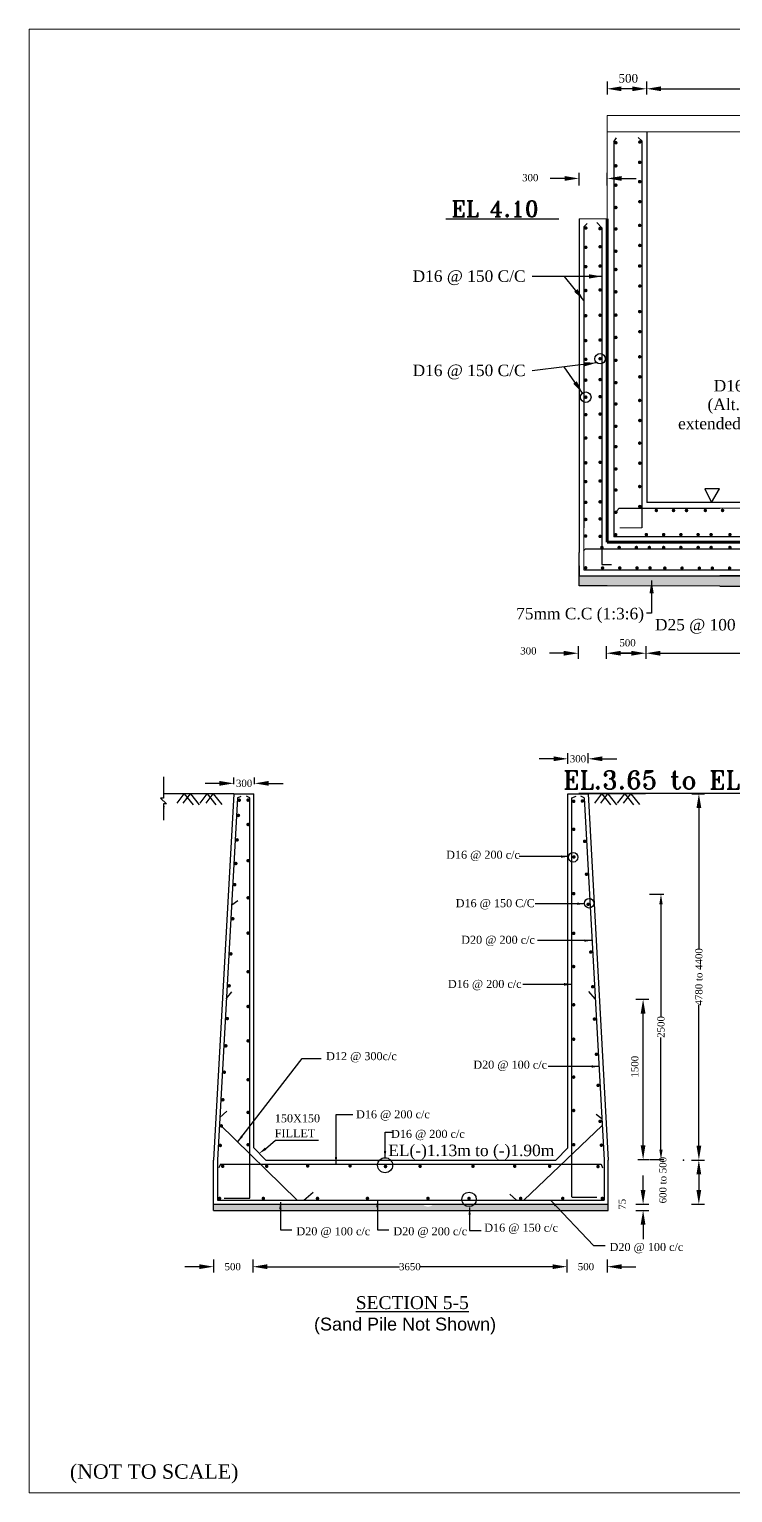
# Model space of a CAD drawing. Extents: x -545075 to 1728153, y -708141 to -305611.
# Drawn here: x 532298 to 556759, y -656461 to -605566 of the extents above; entities that cross this region are included whole.
import ezdxf

# ---------------------------------------------------------------- set-up
doc = ezdxf.new("R2010")
doc.units = 0
doc.header["$MEASUREMENT"] = 0
doc.layers.get('0').update_dxf_attribs({"linetype": 'CONTINUOUS'})
doc.layers.get('DEFPOINTS').update_dxf_attribs({"linetype": 'CONTINUOUS'})
doc.layers.add('LINE', color=7, linetype='CONTINUOUS')
doc.layers.add('TEXT', color=7, linetype='CONTINUOUS')
doc.layers.add('Other line', color=7, linetype='CONTINUOUS', lineweight=15)
doc.layers.add('Text 20', color=7, linetype='CONTINUOUS', lineweight=15)
doc.styles.add('BIG', font='ROMANT.SHX')
doc.styles.get("Standard").update_dxf_attribs({"font": 'times.ttf', "height": 250})
doc.dimstyles.new('3', dxfattribs={"dimtxt": 225, "dimasz": 350, "dimexe": 100, "dimexo": 25, "dimgap": 9, "dimtad": 0, "dimdec": 0, "dimzin": 0, "dimdsep": 46, "dimtxsty": 'Standard', "dimcen": 0, "dimclrt": 256, "dimadec": 0, "dimazin": 0, "dimtfac": 1, "dimtdec": 0, "dimtofl": 0, "dimtmove": 2, "dimatfit": 3, "dimfxl": 1, "dimtolj": 1, "dimtzin": 0, "dimarcsym": 0})
doc.dimstyles.new('ISO-25', dxfattribs={"dimtxt": 2.5, "dimasz": 2.5, "dimexe": 1.25, "dimexo": 0.625, "dimtad": 1, "dimtxsty": 'Standard', "dimcen": 2.5, "dimadec": 0, "dimazin": 0, "dimtfac": 1, "dimtmove": 0, "dimatfit": 3, "dimfxl": 1, "dimarcsym": 0})

# ---------------------------------------------------------------- blocks, each defined once
blk = doc.blocks.new('*D434')
at = {"layer": 'DEFPOINTS', "color": 0, "lineweight": -2}
for p in [(553379, -646430), (553379, -646640), (553642, -646430)]:
    blk.add_point(p, dxfattribs=at)
at = {"layer": 'LINE', "color": 7, "lineweight": -2}
for p, q in [((553642, -645930), (553642, -645430)), ((553392, -646430), (553842, -646430)), ((553392, -646640), (553842, -646640)), ((553642, -647140), (553642, -647640))]:
    blk.add_line(p, q, dxfattribs=at)
for points in [[(553558, -645930), (553725, -645930), (553642, -646430)], [(553558, -647140), (553725, -647140), (553642, -646640)]]:
    blk.add_solid(points, dxfattribs=at)
at = {"layer": 'LINE', "color": 7, "insert": (552915, -646430), "char_height": 250, "attachment_point": 5, "rotation": 90}
blk.add_mtext('\\A1;75', dxfattribs=at)
blk = doc.blocks.new('*D435')
at = {"layer": 'DEFPOINTS', "color": 0, "lineweight": -2}
for p in [(555043, -644890), (555002, -646430), (555580, -646430)]:
    blk.add_point(p, dxfattribs=at)
at = {"layer": 'LINE', "color": 7, "lineweight": -2}
for p, q in [((555330, -644890), (555780, -644890)), ((555580, -645390), (555580, -645930)), ((555330, -646430), (555780, -646430))]:
    blk.add_line(p, q, dxfattribs=at)
for points in [[(555497, -645390), (555663, -645390), (555580, -644890)], [(555497, -645930), (555663, -645930), (555580, -646430)]]:
    blk.add_solid(points, dxfattribs=at)
at = {"layer": 'LINE', "color": 7, "insert": (554330, -645590), "char_height": 250, "attachment_point": 5, "rotation": 90}
blk.add_mtext('\\A1;600 to 500', dxfattribs=at)
blk = doc.blocks.new('*D436')
at = {"layer": 'DEFPOINTS', "color": 0, "lineweight": -2}
for p in [(540072, -648334), (550992, -648334), (550992, -648599)]:
    blk.add_point(p, dxfattribs=at)
at = {"layer": 'LINE', "color": 7, "lineweight": -2}
for p, q in [((540072, -648349), (540072, -648799)), ((550992, -648349), (550992, -648799)), ((540572, -648599), (545168, -648599)), ((550492, -648599), (545896, -648599))]:
    blk.add_line(p, q, dxfattribs=at)
for points in [[(540572, -648516), (540572, -648683), (540072, -648599)], [(550492, -648516), (550492, -648683), (550992, -648599)]]:
    blk.add_solid(points, dxfattribs=at)
at = {"layer": 'LINE', "color": 7, "insert": (545532, -648599), "char_height": 250, "attachment_point": 5}
blk.add_mtext('\\A1;3650', dxfattribs=at)
blk = doc.blocks.new('*D437')
at = {"layer": 'DEFPOINTS', "color": 0, "lineweight": -2}
for p in [(554973, -632150), (555582, -632150), (554973, -644890)]:
    blk.add_point(p, dxfattribs=at)
at = {"layer": 'LINE', "color": 7, "lineweight": -2}
for p, q in [((555332, -632150), (555782, -632150)), ((555582, -632650), (555582, -637547)), ((555582, -644390), (555582, -639494)), ((555332, -644890), (555782, -644890))]:
    blk.add_line(p, q, dxfattribs=at)
for points in [[(555499, -632650), (555665, -632650), (555582, -632150)], [(555499, -644390), (555665, -644390), (555582, -644890)]]:
    blk.add_solid(points, dxfattribs=at)
at = {"layer": 'LINE', "color": 7, "insert": (555582, -638520), "char_height": 250, "attachment_point": 5, "rotation": 90}
blk.add_mtext('\\A1;4780 to 4400', dxfattribs=at)
blk = doc.blocks.new('*D438')
at = {"layer": 'DEFPOINTS', "color": 0, "lineweight": -2}
for p in [(552896, -639301), (553642, -639301), (553449, -644877)]:
    blk.add_point(p, dxfattribs=at)
at = {"layer": 'LINE', "color": 7, "lineweight": -2}
for p, q in [((553392, -639301), (553842, -639301)), ((553642, -644377), (553642, -639801)), ((553454, -644877), (553842, -644877))]:
    blk.add_line(p, q, dxfattribs=at)
for points in [[(553558, -639801), (553725, -639801), (553642, -639301)], [(553558, -644377), (553725, -644377), (553642, -644877)]]:
    blk.add_solid(points, dxfattribs=at)
at = {"layer": 'LINE', "color": 7, "insert": (553355, -641645), "char_height": 250, "attachment_point": 5, "rotation": 90}
blk.add_mtext('\\A1;1500', dxfattribs=at)
blk = doc.blocks.new('*D439')
at = {"layer": 'DEFPOINTS', "color": 0, "lineweight": -2}
for p in [(551728, -630937), (551028, -631114), (551728, -631097)]:
    blk.add_point(p, dxfattribs=at)
at = {"layer": 'LINE', "color": 7, "lineweight": -2}
for p, q in [((550528, -630937), (550028, -630937)), ((551028, -631109), (551028, -630737)), ((551728, -631092), (551728, -630737)), ((552228, -630937), (552728, -630937))]:
    blk.add_line(p, q, dxfattribs=at)
for points in [[(550528, -630853), (550528, -631020), (551028, -630937)], [(552228, -630853), (552228, -631020), (551728, -630937)]]:
    blk.add_solid(points, dxfattribs=at)
at = {"layer": 'LINE', "color": 7, "insert": (551378, -630937), "char_height": 250, "attachment_point": 5}
blk.add_mtext('\\A1;300', dxfattribs=at)
blk = doc.blocks.new('*D440')
at = {"layer": 'DEFPOINTS', "color": 0, "lineweight": -2}
for p in [(539411, -631822), (540126, -631791), (540126, -631822)]:
    blk.add_point(p, dxfattribs=at)
at = {"layer": 'LINE', "color": 7, "lineweight": -2}
for p, q in [((539411, -631817), (539411, -631591)), ((540126, -631817), (540126, -631591)), ((538911, -631791), (538411, -631791)), ((540626, -631791), (541126, -631791))]:
    blk.add_line(p, q, dxfattribs=at)
for points in [[(538911, -631707), (538911, -631874), (539411, -631791)], [(540626, -631707), (540626, -631874), (540126, -631791)]]:
    blk.add_solid(points, dxfattribs=at)
at = {"layer": 'LINE', "color": 7, "insert": (539768, -631791), "char_height": 250, "attachment_point": 5}
blk.add_mtext('\\A1;300', dxfattribs=at)
blk = doc.blocks.new('*D441')
at = {"layer": 'DEFPOINTS', "color": 0, "lineweight": -2}
for p in [(538708, -648101), (540072, -648101), (538708, -648599)]:
    blk.add_point(p, dxfattribs=at)
at = {"layer": 'LINE', "color": 7, "lineweight": -2}
for p, q in [((538708, -648349), (538708, -648799)), ((540072, -648349), (540072, -648799)), ((538208, -648599), (537708, -648599)), ((540572, -648599), (541072, -648599))]:
    blk.add_line(p, q, dxfattribs=at)
for points in [[(538208, -648516), (538208, -648683), (538708, -648599)], [(540572, -648516), (540572, -648683), (540072, -648599)]]:
    blk.add_solid(points, dxfattribs=at)
at = {"layer": 'LINE', "color": 7, "insert": (539372, -648599), "char_height": 250, "attachment_point": 5}
blk.add_mtext('\\A1;500 ', dxfattribs=at)
blk = doc.blocks.new('*D442')
at = {"layer": 'DEFPOINTS', "color": 0, "lineweight": -2}
for p in [(550992, -648101), (552392, -648171), (550992, -648599)]:
    blk.add_point(p, dxfattribs=at)
at = {"layer": 'LINE', "color": 7, "lineweight": -2}
for p, q in [((550992, -648349), (550992, -648799)), ((552392, -648349), (552392, -648799)), ((550492, -648599), (549992, -648599)), ((552892, -648599), (553392, -648599))]:
    blk.add_line(p, q, dxfattribs=at)
for points in [[(550492, -648516), (550492, -648683), (550992, -648599)], [(552892, -648516), (552892, -648683), (552392, -648599)]]:
    blk.add_solid(points, dxfattribs=at)
at = {"layer": 'LINE', "color": 7, "insert": (551655, -648599), "char_height": 250, "attachment_point": 5}
blk.add_mtext('\\A1;500 ', dxfattribs=at)
blk = doc.blocks.new('*D443')
at = {"layer": 'DEFPOINTS', "color": 0, "lineweight": -2}
for p in [(565542, -622029), (553738, -626931), (553738, -627266)]:
    blk.add_point(p, dxfattribs=at)
at = {"layer": 'LINE', "color": 7, "lineweight": -2}
for p, q in [((553738, -627016), (553738, -627466)), ((565542, -627016), (565542, -627466)), ((554238, -627266), (559021, -627266)), ((565042, -627266), (559721, -627266))]:
    blk.add_line(p, q, dxfattribs=at)
for points in [[(554238, -627182), (554238, -627349), (553738, -627266)], [(565042, -627182), (565042, -627349), (565542, -627266)]]:
    blk.add_solid(points, dxfattribs=at)
at = {"layer": 'LINE', "color": 7, "insert": (559371, -627266), "char_height": 250, "attachment_point": 5}
blk.add_mtext('\\A1;1500', dxfattribs=at)
blk = doc.blocks.new('*D444')
at = {"layer": 'DEFPOINTS', "color": 0, "lineweight": -2}
for p in [(552363, -626931), (553738, -626931), (552363, -627266)]:
    blk.add_point(p, dxfattribs=at)
at = {"layer": 'LINE', "color": 7, "lineweight": -2}
for p, q in [((552363, -627016), (552363, -627466)), ((553738, -627016), (553738, -627466)), ((553238, -627266), (552863, -627266))]:
    blk.add_line(p, q, dxfattribs=at)
for points in [[(552863, -627182), (552863, -627349), (552363, -627266)], [(553238, -627182), (553238, -627349), (553738, -627266)]]:
    blk.add_solid(points, dxfattribs=at)
at = {"layer": 'LINE', "color": 7, "insert": (553102, -626903), "char_height": 250, "attachment_point": 5}
blk.add_mtext('\\A1;500', dxfattribs=at)
blk = doc.blocks.new('*D449')
at = {"layer": 'DEFPOINTS', "color": 0, "lineweight": -2}
for p in [(552388, -607301), (552388, -607636), (553763, -607301)]:
    blk.add_point(p, dxfattribs=at)
at = {"layer": 'LINE', "color": 7, "lineweight": -2}
for p, q in [((552388, -607386), (552388, -607836)), ((553263, -607636), (552888, -607636)), ((553763, -607386), (553763, -607836))]:
    blk.add_line(p, q, dxfattribs=at)
for points in [[(552888, -607553), (552888, -607719), (552388, -607636)], [(553263, -607553), (553263, -607719), (553763, -607636)]]:
    blk.add_solid(points, dxfattribs=at)
at = {"layer": 'LINE', "color": 7, "insert": (553127, -607273), "char_height": 250, "attachment_point": 5}
blk.add_mtext('\\A1;{\\H1.2x;500}', dxfattribs=at)
blk = doc.blocks.new('*D452')
at = {"layer": 'DEFPOINTS', "color": 0, "lineweight": -2}
for p in [(551384, -624562), (552363, -624562), (551384, -627266)]:
    blk.add_point(p, dxfattribs=at)
at = {"layer": 'LINE', "color": 7, "lineweight": -2}
for p, q in [((551384, -627016), (551384, -627466)), ((552363, -627016), (552363, -627466)), ((550884, -627266), (550384, -627266)), ((552863, -627266), (553363, -627266))]:
    blk.add_line(p, q, dxfattribs=at)
for points in [[(550884, -627182), (550884, -627349), (551384, -627266)], [(552863, -627182), (552863, -627349), (552363, -627266)]]:
    blk.add_solid(points, dxfattribs=at)
at = {"layer": 'LINE', "color": 7, "insert": (549654, -627186), "char_height": 250, "attachment_point": 5}
blk.add_mtext('\\A1;300', dxfattribs=at)
blk = doc.blocks.new('*D453')
at = {"layer": 'DEFPOINTS', "color": 0, "lineweight": -2}
for p in [(551415, -610754), (551415, -611976), (552398, -611976)]:
    blk.add_point(p, dxfattribs=at)
at = {"layer": 'LINE', "color": 7, "lineweight": -2}
for p, q in [((551415, -611004), (551415, -610554)), ((552398, -611004), (552398, -610554)), ((550915, -610754), (550415, -610754)), ((552898, -610754), (553398, -610754))]:
    blk.add_line(p, q, dxfattribs=at)
for points in [[(550915, -610670), (550915, -610837), (551415, -610754)], [(552898, -610670), (552898, -610837), (552398, -610754)]]:
    blk.add_solid(points, dxfattribs=at)
at = {"layer": 'LINE', "color": 7, "insert": (549718, -610728), "char_height": 250, "attachment_point": 5}
blk.add_mtext('\\A1;300', dxfattribs=at)
blk = doc.blocks.new('*D563')
at = {"layer": 'DEFPOINTS', "color": 0, "linetype": 'ByBlock', "lineweight": -2}
for p in [(553842, -635647), (554264, -635647), (553842, -644877)]:
    blk.add_point(p, dxfattribs=at)
at = {"layer": 'LINE', "color": 0, "linetype": 'ByBlock', "lineweight": -2}
for p, q in [((553867, -635647), (554364, -635647)), ((554264, -635997), (554264, -639894)), ((554264, -644527), (554264, -640630)), ((553867, -644877), (554364, -644877))]:
    blk.add_line(p, q, dxfattribs=at)
for points in [[(554206, -635997), (554322, -635997), (554264, -635647)], [(554206, -644527), (554322, -644527), (554264, -644877)]]:
    blk.add_solid(points, dxfattribs=at)
at = {"layer": 'LINE', "linetype": 'ByBlock', "lineweight": -2, "insert": (554264, -640262), "char_height": 250, "attachment_point": 5, "rotation": 90}
blk.add_mtext('\\A1;2500', dxfattribs=at)

msp = doc.modelspace()

# ---------------------------------------------------------------- hatches: boundary and pattern name
at = {"layer": 'LINE'}
h = msp.add_hatch(dxfattribs=at)
h.set_pattern_fill('AR-CONC', color=0, scale=56, style=0)
h.set_pattern_definition([(50, (306262.07, 41402.52), (401.6657, -35.1412), [42, -462]), (355, (306262.07, 41402.5), (-77.70075, 421.2276), [33.6, -369.6]), (100.4514, (306295.54, 41399.6), (323.96525, 386.08614), [35.6945, -392.63958]), (46.1842, (306262.07, 41514.5), (597.655, -92.69065), [63, -693]), (96.6356, (306311.9, 41506.8), (523.4111, 545.506), [53.54176, -588.9593]), (351.1842, (306262.07, 41514.5), (523.4107, 545.5064), [50.4, -554.4]), (21, (306318.07, 41486.52), (334.26795, -225.46658), [42, -462]), (326, (306318.07, 41486.5), (136.25659, 406.08403), [33.6, -369.6]), (71.4514, (306345.92, 41467.73), (470.52467, 180.61708), [35.6945, -392.63958]), (37.5, (306262.07, 41402.52), (6.80952, 186.420558), [0, -365.12, 0, -375.2, 0, -371]), (7.5, (306262.07, 41402.52), (147.31894, 220.87056), [0, -213.92, 0, -356.72, 0, -141.4]), (327.5, (306137.19, 41402.52), (298.940564, -12.630728), [0, -140, 0, -436.8, 0, -579.6]), (317.5, (306081.2, 41402.52), (326.584255, 56.05879), [0, -182, 0, -290.08, 0, -411.6])])
h.paths.add_polyline_path([(551414.769, -624580.672), (551414.769, -624919.959), (551600.339, -624919.959), (552398.262, -624919.959), (556310.523, -624930.651), (565874.288, -624944.557), (566054.539, -624945.05), (566852.461, -624945.05), (566852.461, -624580.672)])
h = msp.add_hatch(dxfattribs=at)
h.set_pattern_fill('AR-CONC', color=0, scale=56, style=0)
h.set_pattern_definition([(50, (-283159.76, 515852.8), (401.6657, -35.141196), [42, -462]), (355, (-283159.76, 515852.8), (-77.70075, 421.2276), [33.6, -369.6]), (100.4514, (-283126.3, 515849.9), (323.96525, 386.08614), [35.69451, -392.63958]), (46.1842, (-283159.76, 515964.8), (597.65499, -92.69065), [63, -693]), (96.6356, (-283109.96, 515957.1), (523.41112, 545.506), [53.54176, -588.95928]), (351.1842, (-283159.76, 515964.8), (523.4107, 545.50642), [50.4, -554.4]), (21, (-283103.76, 515936.8), (334.26795, -225.46658), [42, -462]), (326, (-283103.76, 515936.8), (136.25659, 406.08403), [33.6, -369.6]), (71.4514, (-283075.9, 515918.03), (470.52467, 180.61708), [35.69451, -392.63958]), (37.5, (-283159.76, 515852.81), (6.809519, 186.420558), [0, -365.12, 0, -375.2, 0, -371]), (7.5, (-283159.76, 515852.81), (147.31894, 220.87056), [0, -213.92, 0, -356.72, 0, -141.4]), (327.5, (-283284.64, 515852.81), (298.940564, -12.630728), [0, -140, 0, -436.8, 0, -579.6]), (317.5, (-283340.64, 515852.81), (326.584255, 56.05879), [0, -182, 0, -290.08, 0, -411.6])])
h.paths.add_polyline_path([(552428.221, -646430.45), (546348.047, -646430.45, -0.43765025), (545977.831, -646430.45), (538708.221, -646430.45), (538708.221, -646640.45), (552428.221, -646640.45)])

# ---------------------------------------------------------------- linework, layer by layer
at = {"color": 7, "linetype": 'ByBlock', "lineweight": 20}
msp.add_lwpolyline([(532297.944, -656460.609), (532297.944, -605565.962), (604270.172, -605565.962), (604270.172, -656460.609), (532297.944, -656460.609)], close=True, dxfattribs=at)
at = {"linetype": 'ByBlock'}
msp.add_lwpolyline([(556023.55, -622020.614), (556293.55, -621550.614), (555783.55, -621550.614), (556023.55, -622020.614)], dxfattribs=at)
at = {"layer": 'LINE', "color": 7}
for p, q in [((553763.262, -607385.906), (553763.262, -607835.906)), ((554263.262, -607635.906), (558890.525, -607635.906))]:
    msp.add_line(p, q, dxfattribs=at)
at = {"layer": 'LINE'}
for p, q in [((553773.262, -609136.77), (553773.262, -622028.942)), ((552627.98, -609482.179), (552627.98, -623213.942)), ((553594.982, -609451.22), (553594.982, -622909.612)), ((546779.471, -612154.556), (550706.572, -612154.556)), ((551414.769, -612154.556), (551414.769, -623763.336)), ((551414.769, -612154.556), (551414.769, -622021.847)), ((551584.273, -612432.296), (551584.273, -622906.613)), ((552208.262, -612471.52), (552208.262, -624180)), ((556310.523, -622226.806), (552798.804, -622232.594)), ((559798.523, -622028.942), (553773.262, -622028.942)), ((556310.523, -622028.942), (553773.262, -622028.942)), ((560863.524, -622225.354), (556310.523, -622226.806)), ((581066.785, -623213.942), (552627.98, -623213.942)), ((556310.523, -623213.942), (552627.98, -623213.942)), ((551623.953, -623650.275), (551567.468, -623705.919)), ((556310.523, -623650.275), (551623.953, -623650.275)), ((581981.586, -623650.275), (555250.318, -623650.275)), ((551414.769, -624224.672), (551414.769, -624563.959)), ((551584.273, -624368.027), (582044.958, -624368.027)), ((552208.262, -624180), (552545.523, -624180)), ((565874.288, -624588.557), (556310.523, -624574.651))]:
    msp.add_line(p, q, dxfattribs=at)
at = {"layer": 'LINE', "color": 0}
for p, q in [((552627.98, -609482.179), (552719.893, -609341.782)), ((553594.982, -609451.22), (553476.171, -609328.557)), ((552208.262, -612471.52), (552031.03, -612288.542)), ((556310.523, -624930.651), (552398.262, -624919.959)), ((556310.523, -624930.651), (582234.958, -624945.05)), ((536966.967, -631565.697), (536966.967, -632255.82)), ((536966.967, -631620.09), (536966.967, -632310.213)), ((536966.967, -632310.213), (536863.251, -632310.213)), ((536863.251, -632310.213), (537070.684, -632497.363)), ((539408.221, -632150.45), (536966.967, -632152.328)), ((536966.967, -632497.363), (536966.967, -633014.955)), ((537070.684, -632497.363), (536966.967, -632497.363)), ((536966.967, -632551.756), (536966.967, -633069.349)), ((536975.815, -632589.737), (536975.815, -632602.973)), ((537439.89, -632482.089), (537689.054, -632151.772)), ((537649.933, -632481.927), (537899.097, -632151.611)), ((537689.054, -632151.772), (537991.49, -632532.489)), ((537899.097, -632151.611), (538201.533, -632532.327)), ((538235.126, -632481.477), (538484.29, -632151.161)), ((538445.169, -632481.315), (538694.333, -632150.999)), ((538484.29, -632151.161), (538786.726, -632531.877)), ((538694.333, -632150.999), (538996.769, -632531.715)), ((539408.221, -632150.45), (538708.221, -644890.45)), ((539540.74, -632290.45), (538848.01, -644898.131)), ((539408.221, -632150.45), (540108.221, -632150.45)), ((539540.74, -632290.45), (539662.947, -632238.135)), ((539968.221, -632290.45), (539848.538, -632232.835)), ((539968.221, -646215.82), (539968.221, -632290.45)), ((540108.221, -644470.45), (540108.221, -632150.45)), ((551028.221, -644470.45), (551028.221, -632150.45)), ((551028.221, -632150.45), (551728.221, -632150.45)), ((551168.221, -632290.45), (551311.828, -632237.431)), ((551168.221, -646185.338), (551168.221, -632290.45)), ((560637.04, -632148.819), (551403.126, -632148.819)), ((551595.702, -632290.45), (551480.279, -632240.29)), ((551595.702, -632290.45), (552288.432, -644898.131)), ((551728.221, -632150.45), (552428.221, -644890.45)), ((553730.062, -632150.535), (551745.449, -632150.535)), ((551960.065, -632482.089), (552209.228, -632151.772)), ((552170.108, -632481.927), (552419.271, -632151.611)), ((552209.228, -632151.772), (552511.665, -632532.489)), ((552419.271, -632151.611), (552721.708, -632532.327)), ((552755.301, -632481.477), (553004.464, -632151.161)), ((552965.344, -632481.315), (553214.507, -632150.999)), ((553004.464, -632151.161), (553306.901, -632531.877)), ((553214.507, -632150.999), (553516.944, -632531.715)), ((536975.815, -632644.13), (536975.815, -632657.367)), ((539149.948, -639289.76), (539340.111, -639039.606)), ((550892.202, -638781.391), (549936.626, -638781.391)), ((551972.546, -639280.947), (551757.556, -639031.645)), ((538929.672, -643411.889), (539162.817, -643193.937)), ((552209.27, -643457.379), (552014.652, -643303.291)), ((538916.958, -643643.293), (541611.145, -646290.45)), ((552222.311, -643694.724), (549498.598, -646290.45)), ((540516.191, -644498.765), (540858.739, -644204.201)), ((540858.739, -644204.201), (542358.057, -644204.201)), ((540108.221, -644470.45), (540528.221, -644890.45)), ((551028.221, -644470.45), (550608.221, -644890.45)), ((538708.221, -646640.45), (538708.221, -644890.45)), ((538848.01, -644898.131), (538848.01, -646290.45)), ((538942.051, -645030.45), (538891.443, -645162.102)), ((538942.051, -645030.45), (552182.938, -645030.45)), ((540528.221, -644890.45), (550608.221, -644890.45)), ((552182.938, -645030.45), (552232.609, -645156.541)), ((552288.432, -644898.131), (552288.432, -646290.45)), ((552428.221, -646640.45), (552428.221, -644890.45)), ((538848.01, -646290.45), (552288.432, -646290.45)), ((539074.599, -646215.82), (539968.221, -646215.82)), ((541850.352, -646290.45), (542166.419, -646009.766)), ((549236.752, -646290.45), (549012.839, -646080.151)), ((551170.049, -646185.338), (552027.738, -646185.338)), ((538708.221, -646430.45), (552428.221, -646430.45)), ((538708.221, -646640.45), (552428.221, -646640.45))]:
    msp.add_line(p, q, dxfattribs=at)
at = {"layer": 'LINE', "color": 0, "linetype": 'ByBlock', "lineweight": -2}
for p, q in [((551414.769, -624919.959), (551414.769, -624580.672)), ((552398.262, -624919.959), (551414.769, -624919.959)), ((539336.372, -636009.952), (539545.842, -635860))]:
    msp.add_line(p, q, dxfattribs=at)
at = {"layer": 'LINE', "color": 0, "const_width": 60.48}
for points in [[(552664.576, -609512.162, 1), (552725.056, -609512.162, 1)], [(553497.979, -609488.043, 1), (553558.459, -609488.043, 1)], [(553493.024, -610193.517, 1), (553553.504, -610193.517, 1)], [(552665.247, -610315.085, 1), (552725.727, -610315.085, 1)], [(552665.247, -610987.385, 1), (552725.727, -610987.385, 1)], [(553493.024, -610865.817, 1), (553553.504, -610865.817, 1)], [(552664.576, -611763.394, 1), (552725.056, -611763.394, 1)], [(553497.979, -611562.267, 1), (553558.459, -611562.267, 1)], [(551620.905, -612477.879, 1), (551681.385, -612477.879, 1)], [(552110.522, -612500.432, 1), (552171.002, -612500.432, 1)], [(552665.247, -612508.948, 1), (552725.727, -612508.948, 1)], [(553493.024, -612387.379, 1), (553553.504, -612387.379, 1)], [(551618.939, -613148.931, 1), (551679.419, -613148.931, 1)], [(552116.41, -613129.296, 1), (552176.89, -613129.296, 1)], [(552664.576, -613284.957, 1), (552725.056, -613284.957, 1)], [(553497.979, -613083.83, 1), (553558.459, -613083.83, 1)], [(551618.939, -613819.931, 1), (551679.419, -613819.931, 1)], [(552116.41, -613800.296, 1), (552176.89, -613800.296, 1)], [(553493.024, -613799.273, 1), (553553.504, -613799.273, 1)], [(552665.247, -613920.841, 1), (552725.727, -613920.841, 1)], [(551618.939, -614650.436, 1), (551679.419, -614650.436, 1)], [(552116.41, -614630.8, 1), (552176.89, -614630.8, 1)], [(552664.576, -614696.85, 1), (552725.056, -614696.85, 1)], [(553497.979, -614495.723, 1), (553558.459, -614495.723, 1)], [(551618.939, -615529.951, 1), (551679.419, -615529.951, 1)], [(552116.41, -615510.316, 1), (552176.89, -615510.316, 1)], [(552665.247, -615506.909, 1), (552725.727, -615506.909, 1)], [(553493.024, -615385.341, 1), (553553.504, -615385.341, 1)], [(551618.939, -616391.683, 1), (551679.419, -616391.683, 1)], [(552116.41, -616372.047, 1), (552176.89, -616372.047, 1)], [(552664.576, -616282.918, 1), (552725.056, -616282.918, 1)], [(553497.979, -616081.791, 1), (553558.459, -616081.791, 1)], [(551618.939, -617043.474, 1), (551679.419, -617043.474, 1)], [(552116.41, -617023.838, 1), (552176.89, -617023.838, 1)], [(552665.247, -617078.423, 1), (552725.727, -617078.423, 1)], [(553493.024, -616956.855, 1), (553553.504, -616956.855, 1)], [(551618.939, -617767.661, 1), (551679.419, -617767.661, 1)], [(552116.41, -617748.026, 1), (552176.89, -617748.026, 1)], [(552664.576, -617854.433, 1), (552725.056, -617854.433, 1)], [(553497.979, -617653.305, 1), (553558.459, -617653.305, 1)], [(551618.939, -618360.86, 1), (551679.419, -618360.86, 1)], [(552116.41, -618341.224, 1), (552176.89, -618341.224, 1)], [(552665.247, -618596.368, 1), (552725.727, -618596.368, 1)], [(553493.024, -618474.8, 1), (553553.504, -618474.8, 1)], [(551618.939, -618968.948, 1), (551679.419, -618968.948, 1)], [(552116.41, -618949.313, 1), (552176.89, -618949.313, 1)], [(552664.576, -619372.377, 1), (552725.056, -619372.377, 1)], [(553497.979, -619171.25, 1), (553558.459, -619171.25, 1)], [(551618.939, -619782.154, 1), (551679.419, -619782.154, 1)], [(552116.41, -619762.518, 1), (552176.89, -619762.518, 1)], [(552665.247, -620081.072, 1), (552725.727, -620081.072, 1)], [(553493.024, -619959.504, 1), (553553.504, -619959.504, 1)], [(551618.939, -620643.885, 1), (551679.419, -620643.885, 1)], [(552116.41, -620624.249, 1), (552176.89, -620624.249, 1)], [(552664.576, -620857.081, 1), (552725.056, -620857.081, 1)], [(553497.979, -620655.954, 1), (553558.459, -620655.954, 1)], [(551618.939, -621295.676, 1), (551679.419, -621295.676, 1)], [(552116.41, -621276.04, 1), (552176.89, -621276.04, 1)], [(553493.024, -621468.378, 1), (553553.504, -621468.378, 1)], [(552665.247, -621589.946, 1), (552725.727, -621589.946, 1)], [(551618.939, -622019.863, 1), (551679.419, -622019.863, 1)], [(552116.41, -622000.228, 1), (552176.89, -622000.228, 1)], [(552664.576, -622365.956, 1), (552725.056, -622365.956, 1)], [(553497.979, -622164.829, 1), (553558.459, -622164.829, 1)], [(554070.634, -622300.529, 1), (554131.114, -622300.529, 1)], [(554670.481, -622300.529, 1), (554730.961, -622300.529, 1)], [(555121.943, -622300.529, 1), (555182.423, -622300.529, 1)], [(555775.46, -622300.529, 1), (555835.94, -622300.529, 1)], [(556375.306, -622300.529, 1), (556435.786, -622300.529, 1)], [(551618.939, -622613.062, 1), (551679.419, -622613.062, 1)], [(552116.41, -622593.426, 1), (552176.89, -622593.426, 1)], [(551613.431, -623189.037, 1), (551673.911, -623189.037, 1)], [(552116.41, -623201.515, 1), (552176.89, -623201.515, 1)], [(552661.409, -623145.48, 1), (552721.889, -623145.48, 1)], [(553726.067, -623139.68, 1), (553786.547, -623139.68, 1)], [(554325.914, -623139.68, 1), (554386.394, -623139.68, 1)], [(554925.76, -623139.68, 1), (554986.24, -623139.68, 1)], [(555525.607, -623139.68, 1), (555586.087, -623139.68, 1)], [(555977.069, -623139.68, 1), (556037.549, -623139.68, 1)], [(556630.586, -623139.68, 1), (556691.066, -623139.68, 1)], [(552179.585, -623588.589, 1), (552240.065, -623588.589, 1)], [(552779.432, -623588.589, 1), (552839.912, -623588.589, 1)], [(553379.278, -623588.589, 1), (553439.758, -623588.589, 1)], [(553830.74, -623588.589, 1), (553891.22, -623588.589, 1)], [(554325.914, -623588.589, 1), (554386.394, -623588.589, 1)], [(554925.76, -623588.589, 1), (554986.24, -623588.589, 1)], [(555525.607, -623588.589, 1), (555586.087, -623588.589, 1)], [(555977.069, -623588.589, 1), (556037.549, -623588.589, 1)], [(556630.586, -623588.589, 1), (556691.066, -623588.589, 1)], [(551616.491, -624295.393, 1), (551676.971, -624295.393, 1)], [(552201.491, -624300.393, 1), (552261.971, -624300.393, 1)], [(552801.337, -624300.393, 1), (552861.817, -624300.393, 1)], [(553401.184, -624300.393, 1), (553461.664, -624300.393, 1)], [(553852.646, -624300.393, 1), (553913.126, -624300.393, 1)], [(554366.914, -624307.332, 1), (554427.394, -624307.332, 1)], [(554966.76, -624307.332, 1), (555027.24, -624307.332, 1)], [(555566.607, -624307.332, 1), (555627.087, -624307.332, 1)], [(556018.069, -624307.332, 1), (556078.549, -624307.332, 1)], [(556619.637, -624307.332, 1), (556680.117, -624307.332, 1)], [(539570.12, -632377.138, 1), (539630.6, -632377.138, 1)], [(539876.838, -632373.764, 1), (539937.318, -632373.764, 1)], [(551199.06, -632414.843, 1), (551259.54, -632414.843, 1)], [(551501.852, -632405.521, 1), (551562.332, -632405.521, 1)], [(539541.03, -632906.576, 1), (539601.51, -632906.576, 1)], [(539876.838, -633221.579, 1), (539937.318, -633221.579, 1)], [(551199.06, -633389.539, 1), (551259.54, -633389.539, 1)], [(539495.801, -633757.286, 1), (539556.281, -633757.286, 1)], [(551580.752, -633806.746, 1), (551641.232, -633806.746, 1)], [(539450.776, -634576.754, 1), (539511.256, -634576.754, 1)], [(539876.838, -634479.757, 1), (539937.318, -634479.757, 1)], [(551206.318, -634349.797, 1), (551266.798, -634349.797, 1)], [(551643.657, -634951.613, 1), (551704.137, -634951.613, 1)], [(539410.26, -635314.139, 1), (539470.74, -635314.139, 1)], [(551199.06, -635625.776, 1), (551259.54, -635625.776, 1)], [(539876.838, -635771.065, 1), (539937.318, -635771.065, 1)], [(551701.245, -635999.724, 1), (551761.725, -635999.724, 1)], [(539345.089, -636500.251, 1), (539405.569, -636500.251, 1)], [(539876.838, -636999.213, 1), (539937.318, -636999.213, 1)], [(551199.06, -637006.596, 1), (551259.54, -637006.596, 1)], [(539278.015, -637720.999, 1), (539338.495, -637720.999, 1)], [(551792.317, -637657.218, 1), (551852.797, -637657.218, 1)], [(551199.06, -638160.786, 1), (551259.54, -638160.786, 1)], [(539876.838, -638342.409, 1), (539937.318, -638342.409, 1)], [(539217.037, -638830.801, 1), (539277.517, -638830.801, 1)], [(551858.617, -638863.879, 1), (551919.097, -638863.879, 1)], [(539876.838, -639551.293, 1), (539937.318, -639551.293, 1)], [(551199.06, -639492.452, 1), (551259.54, -639492.452, 1)], [(539154.395, -639970.889, 1), (539214.875, -639970.889, 1)], [(551920.479, -639989.78, 1), (551980.959, -639989.78, 1)], [(539876.838, -640745.834, 1), (539937.318, -640745.834, 1)], [(551199.06, -640687.615, 1), (551259.54, -640687.615, 1)], [(539102.321, -640918.637, 1), (539162.801, -640918.637, 1)], [(551987.752, -641214.135, 1), (552048.232, -641214.135, 1)], [(539051.924, -641835.848, 1), (539112.404, -641835.848, 1)], [(539876.838, -642098.334, 1), (539937.318, -642098.334, 1)], [(551199.06, -642007.462, 1), (551259.54, -642007.462, 1)], [(552047.127, -642294.772, 1), (552107.607, -642294.772, 1)], [(538999.24, -642794.71, 1), (539059.72, -642794.71, 1)], [(539876.838, -643235.067, 1), (539937.318, -643235.067, 1)], [(551199.06, -643167.814, 1), (551259.54, -643167.814, 1)], [(538949.348, -643702.728, 1), (539009.828, -643702.728, 1)], [(552115.83, -643545.164, 1), (552176.31, -643545.164, 1)], [(538910.685, -644384.541, 1), (538971.165, -644384.541, 1)], [(539876.838, -644359.353, 1), (539937.318, -644359.353, 1)], [(551199.06, -644357.856, 1), (551259.54, -644357.856, 1)], [(552161.379, -644374.151, 1), (552221.859, -644374.151, 1)], [(538994.041, -645107.028, 1), (539054.521, -645107.028, 1)], [(540523.913, -645107.028, 1), (540584.393, -645107.028, 1)], [(541949.38, -645095.507, 1), (542009.86, -645095.507, 1)], [(543423.303, -645095.513, 1), (543483.783, -645095.513, 1)], [(544654.302, -645115.659, 1), (544714.782, -645115.659, 1)], [(545857.987, -645107.028, 1), (545918.467, -645107.028, 1)], [(547695.952, -645107.028, 1), (547756.432, -645107.028, 1)], [(549148.202, -645107.028, 1), (549208.682, -645107.028, 1)], [(550363.066, -645107.028, 1), (550423.546, -645107.028, 1)], [(552043.074, -645118.099, 1), (552103.554, -645118.099, 1)], [(538884.863, -646224.991, 1), (538945.343, -646224.991, 1)], [(540407.144, -646224.991, 1), (540467.624, -646224.991, 1)], [(542290.685, -646224.991, 1), (542351.165, -646224.991, 1)], [(544026.912, -646224.991, 1), (544087.392, -646224.991, 1)], [(546130.948, -646224.991, 1), (546191.428, -646224.991, 1)], [(547558, -646224.991, 1), (547618.48, -646224.991, 1)], [(549354.485, -646224.991, 1), (549414.965, -646224.991, 1)], [(550817.782, -646224.991, 1), (550878.262, -646224.991, 1)], [(552193.478, -646224.991, 1), (552253.958, -646224.991, 1)]]:
    msp.add_lwpolyline(points, format="xyb", close=True, dxfattribs=at)
at = {"layer": 'LINE', "color": 0}
msp.add_lwpolyline([(582234.958, -624580.672), (551414.769, -624580.672), (551414.769, -623761.588), (551414.769, -623761.588)], dxfattribs=at)
at = {"layer": 'LINE', "color": 0, "linetype": 'ByBlock', "lineweight": -2}
for centre in [(552146.65, -617023.838), (551649.179, -618360.86)]:
    msp.add_circle(centre, 182.162, dxfattribs=at)
at = {"layer": 'LINE', "color": 0}
for centre, radius in [((551211.57, -634360.999), 166.606), ((551766.776, -635961.131), 164.407), ((544671.421, -645071.089), 260.641), ((547590.939, -646259.477), 251.986)]:
    msp.add_circle(centre, radius, dxfattribs=at)
msp.add_point((555042.659, -644890.45), dxfattribs=at)
at = {"layer": 'LINE', "color": 7}
msp.add_solid([(554263.262, -607552.572), (554263.262, -607719.239), (553763.262, -607635.906)], dxfattribs=at)
at = {"layer": 'LINE', "color": 0}
for points in [[(550892.202, -638734.724), (550892.202, -638828.057), (551172.202, -638781.391)], [(540543.782, -644536.402), (540488.601, -644461.128), (540290.369, -644664.308)]]:
    msp.add_solid(points, dxfattribs=at)
at = {"layer": 'Other line', "color": 0}
for p, q in [((552388.262, -608561.77), (581251.466, -608561.77)), ((552398.262, -609136.77), (552388.262, -608561.77)), ((552398.262, -609136.77), (553773.262, -609136.77)), ((552398.262, -612154.556), (552398.262, -609136.77)), ((553773.262, -609136.77), (556310.523, -609136.77)), ((553773.262, -609136.77), (579881.785, -609136.77)), ((552398.262, -612154.556), (551414.769, -612154.556)), ((551584.273, -612432.296), (551697.804, -612316.296)), ((552398.262, -622028.942), (552398.262, -623405.588)), ((552798.804, -622232.594), (552713.411, -622342.108)), ((551584.273, -622906.613), (551584.273, -624368.027)), ((552837.883, -622909.612), (553594.982, -622909.612)), ((552208.262, -623207.832), (552208.262, -623264.135))]:
    msp.add_line(p, q, dxfattribs=at)
at = {"layer": 'Other line', "color": 0, "lineweight": 60}
msp.add_line((552398.262, -623405.588), (552398.262, -612154.556), dxfattribs=at)
msp.add_lwpolyline([(552398.262, -623405.588), (581251.466, -623405.588)], dxfattribs=at)

# ---------------------------------------------------------------- texts
at = {"color": 0, "linetype": 'Continuous', "lineweight": -2}
msp.add_text('(NOT TO SCALE)', height=502.22012, dxfattribs=at).set_placement((533711.798, -655974.124))
at = {"linetype": 'ByBlock', "char_height": 400, "attachment_point": 3}
for s, insert, width in [('D16 @ 150 C/C', (549557.072, -613949.928), 4181.1469), ('D16 @ 150 C/C', (549557.072, -617228.902), 4181.1469), ('D16 @ 100 C/C', (560026.15, -617761.402), 4181.1469), ('     (Alt. extra bar extended upto end of glacis)', (559288.15, -618409.402), 4461.80988), ('{\\fTimes New Roman|b0|i0|c0|p18;75mm C.C (1:3:6)}', (553674.177, -625686.915), 4523.64507), ('D25 @ 100 C/C', (557984.065, -626073.821), 4181.1469)]:
    msp.add_mtext(s, dxfattribs=dict(at, insert=insert, width=width))
at = {"linetype": 'ByBlock', "insert": (550553.986, -644354.04), "char_height": 400, "attachment_point": 3}
msp.add_mtext('EL(-)1.13m to (-)1.90m', dxfattribs=at)
at = {"layer": 'LINE', "color": 0}
for s, p in [('D16 @ 200 c/c', (546794.064, -634413.397)), ('D16 @ 150 C/C', (547125.517, -636097.392)), ('D20 @ 200 c/c', (547317.712, -637370.576)), ('D16 @ 200 c/c', (546855.049, -638906.918)), ('D12 @ 300c/c', (542619.976, -641416.972)), ('D20 @ 100 c/c', (547738.726, -641714.467)), ('150X150 ', (540835.487, -643578.829)), ('D16 @ 200 c/c', (543661.117, -643439.991)), ('FILLET', (540834.418, -644097.495)), ('D16 @ 200 c/c', (544877.901, -644120.84)), ('D20 @ 100 c/c', (541588.753, -647508.087)), ('D20 @ 200 c/c', (544959.753, -647508.087)), ('D16 @ 150 c/c', (548119.914, -647381.65)), ('D20 @ 100 c/c', (552477.212, -648054.637))]:
    msp.add_text(s, height=280, dxfattribs=at).set_placement(p)
at = {"layer": 'LINE', "color": 0, "insert": (545193.4, -649624.625), "char_height": 448, "width": 23417.44191, "attachment_point": 2, "style": 'BIG'}
msp.add_mtext('{\\fTimes New Roman|b1|i0|c0|p18;     \\fTimes New Roman|b0|i0|c0|p18;\\LSECTION 5-5\\l    \\P \\A1;\\fArial|b0|i0|c0|p34;\\C7; (Sand Pile Not Shown) }', dxfattribs=at)
at = {"layer": 'TEXT', "color": 0, "style": 'BIG'}
msp.add_text('EL.3.65 to EL 2.50', height=630, dxfattribs=at).set_placement((550866.035, -631989.703))
at = {"layer": 'Text 20', "style": 'BIG'}
msp.add_text('EL 4.10', height=562.5, dxfattribs=at).set_placement((546975.164, -612093.079))

# ---------------------------------------------------------------- dimensions: what is measured, and where the dimension line sits
at = {"layer": 'LINE'}
for base, p1, p2, text, picture, middle in [((552388.262, -607635.906), (553763.262, -607300.999), (552388.262, -607300.999), '{\\H1.2x;500}', '*D449', (553127.454, -607272.678)), ((551414.769, -610753.811), (552398.262, -611975.697), (551414.769, -611975.697), '300', '*D453', (549717.804, -610728.296)), ((553737.598, -627265.787), (565541.524, -622028.942), (553737.598, -626930.88), '1500', '*D443', (559370.842, -627265.787)), ((552362.598, -627265.787), (553737.598, -626930.88), (552362.598, -626930.88), '500', '*D444', (553101.79, -626902.559))]:
    dim = msp.add_linear_dim(base=base, p1=p1, p2=p2, angle=180, text=text, dimstyle='3', override={"dimtxt": 500, "dimasz": 500, "dimexe": 200, "dimexo": 5, "dimdle": 250, "dimclrd": 7, "dimclre": 7, "dimclrt": 7, "dimfxl": 250, "dimfxlon": 1}, dxfattribs=at)
    dim.commit()
    dim.dimension.update_dxf_attribs({"geometry": picture, "text_midpoint": middle, "dimtype": 160})
dim = msp.add_linear_dim(base=(551384.425, -627265.787), p1=(552362.598, -624562.196), p2=(551384.425, -624561.703), text='300', dimstyle='3', override={"dimtxt": 500, "dimasz": 500, "dimexe": 200, "dimexo": 5, "dimdle": 250, "dimclrd": 7, "dimclre": 7, "dimclrt": 7, "dimfxl": 250, "dimfxlon": 1}, dxfattribs=at)
dim.commit()
dim.dimension.update_dxf_attribs({"geometry": '*D452', "text_midpoint": (549654.14, -627186.084), "dimtype": 160})
at = {"layer": 'LINE', "color": 0}
for base, p1, p2, text, picture, middle in [((551728.221, -630936.801), (551028.221, -631113.516), (551728.221, -631096.993), '300', '*D439', (551378.221, -630936.801)), ((540125.899, -631790.804), (539410.523, -631821.848), (540125.899, -631821.848), '300', '*D440', (539768.211, -631790.804)), ((550991.821, -648599.468), (540071.821, -648334.416), (550991.821, -648334.416), '3650', '*D436', (545531.821, -648599.468))]:
    dim = msp.add_linear_dim(base=base, p1=p1, p2=p2, text=text, dimstyle='3', override={"dimtxt": 500, "dimasz": 500, "dimexe": 200, "dimexo": 5, "dimdle": 250, "dimclrd": 7, "dimclre": 7, "dimclrt": 7, "dimfxl": 250, "dimfxlon": 1}, dxfattribs=at)
    dim.commit()
    dim.dimension.update_dxf_attribs({"geometry": picture, "text_midpoint": middle})
dim = msp.add_linear_dim(base=(555582.039, -632150.45), p1=(554972.659, -644890.45), p2=(554972.659, -632150.45), angle=90, text='4780 to 4400', dimstyle='3', override={"dimtxt": 500, "dimasz": 500, "dimexe": 200, "dimexo": 5, "dimdle": 250, "dimclrd": 7, "dimclre": 7, "dimclrt": 7, "dimfxl": 250, "dimfxlon": 1}, dxfattribs=at)
dim.commit()
dim.dimension.update_dxf_attribs({"geometry": '*D437', "text_midpoint": (555582.039, -638520.45)})
at = {"layer": 'LINE', "color": 0, "linetype": 'ByBlock', "lineweight": -2}
dim = msp.add_linear_dim(base=(554263.842, -635647), p1=(553841.741, -644877), p2=(553841.741, -635647), angle=90, text='2500', dimstyle='3', dxfattribs=at)
dim.commit()
dim.dimension.update_dxf_attribs({"geometry": '*D563', "text_midpoint": (554263.842, -640262)})
at = {"layer": 'LINE', "color": 0}
for base, p1, p2, text, picture, middle in [((553641.741, -639300.501), (553448.541, -644877), (552895.713, -639300.501), '1500', '*D438', (553354.842, -641645)), ((555579.94, -646430.45), (555042.659, -644890.45), (555002.439, -646430.45), '600 to 500', '*D435', (554330.439, -645590.45)), ((553641.741, -646430.45), (553378.541, -646640.45), (553378.541, -646430.45), '75', '*D434', (552914.752, -646430.45))]:
    dim = msp.add_linear_dim(base=base, p1=p1, p2=p2, angle=90, text=text, dimstyle='3', override={"dimtxt": 500, "dimasz": 500, "dimexe": 200, "dimexo": 5, "dimdle": 250, "dimclrd": 7, "dimclre": 7, "dimclrt": 7, "dimfxl": 250, "dimfxlon": 1}, dxfattribs=at)
    dim.commit()
    dim.dimension.update_dxf_attribs({"geometry": picture, "text_midpoint": middle, "dimtype": 160})
for base, p1, p2, picture, middle in [((538708.221, -648599.468), (540071.821, -648101.068), (538708.221, -648101.068), '*D441', (539371.821, -648599.468)), ((550991.821, -648599.468), (552391.821, -648171.068), (550991.821, -648101.068), '*D442', (551655.421, -648599.468))]:
    dim = msp.add_linear_dim(base=base, p1=p1, p2=p2, text='500 ', dimstyle='3', override={"dimtxt": 500, "dimasz": 500, "dimexe": 200, "dimexo": 5, "dimdle": 250, "dimclrd": 7, "dimclre": 7, "dimclrt": 7, "dimfxl": 250, "dimfxlon": 1}, dxfattribs=at)
    dim.commit()
    dim.dimension.update_dxf_attribs({"geometry": picture, "text_midpoint": middle, "dimtype": 160})

# ---------------------------------------------------------------- leaders
at = {"linetype": 'ByBlock'}
for points in [[(552208.262, -614161.026), (549779.842, -614161.026)], [(551584.273, -614999), (550912.225, -614161.026)], [(552030.565, -617164.22), (549779.842, -617440)], [(551536.168, -618217.991), (550895.475, -617303.302)], [(553938.629, -624736.782), (553938.629, -625873.991), (553758.629, -625873.991)]]:
    msp.add_leader(points, dimstyle='ISO-25', override={"dimtxt": 500, "dimasz": 450, "dimclrd": 7, "dimclre": 7, "dimclrt": 7}, dxfattribs=at)
at = {"layer": 'LINE', "color": 0}
for points in [[(551042.945, -634337.716), (549334.067, -634337.716)], [(551603.186, -635977.506), (549894.308, -635977.506)], [(551844.405, -637259.437), (549972.092, -637259.437)], [(551168.221, -638782.054), (549459.343, -638782.054)], [(539541.567, -644263.67), (541786.598, -641356.83), (542453.092, -641356.83)], [(552109.246, -641636.952), (550346.439, -641639.915)], [(542964.429, -645030.45), (542964.429, -643304.701), (543544.029, -643304.701)], [(544667.897, -644828.918), (544671.421, -643918.133), (544917.554, -643918.133)], [(541030.383, -646349.965), (541030.383, -647315.101), (541433.583, -647315.101)], [(544401.383, -646290.45), (544401.383, -647315.101), (544804.583, -647315.101)], [(550426.842, -646290.45), (551918.842, -647861.651), (552322.042, -647861.651)], [(547608.924, -646543.974), (547610.839, -647337.055), (548014.039, -647337.055)]]:
    msp.add_leader(points, dimstyle='3', override={"dimasz": 250, "dimclrd": 0}, dxfattribs=at)

doc.saveas('drawing.dxf')
